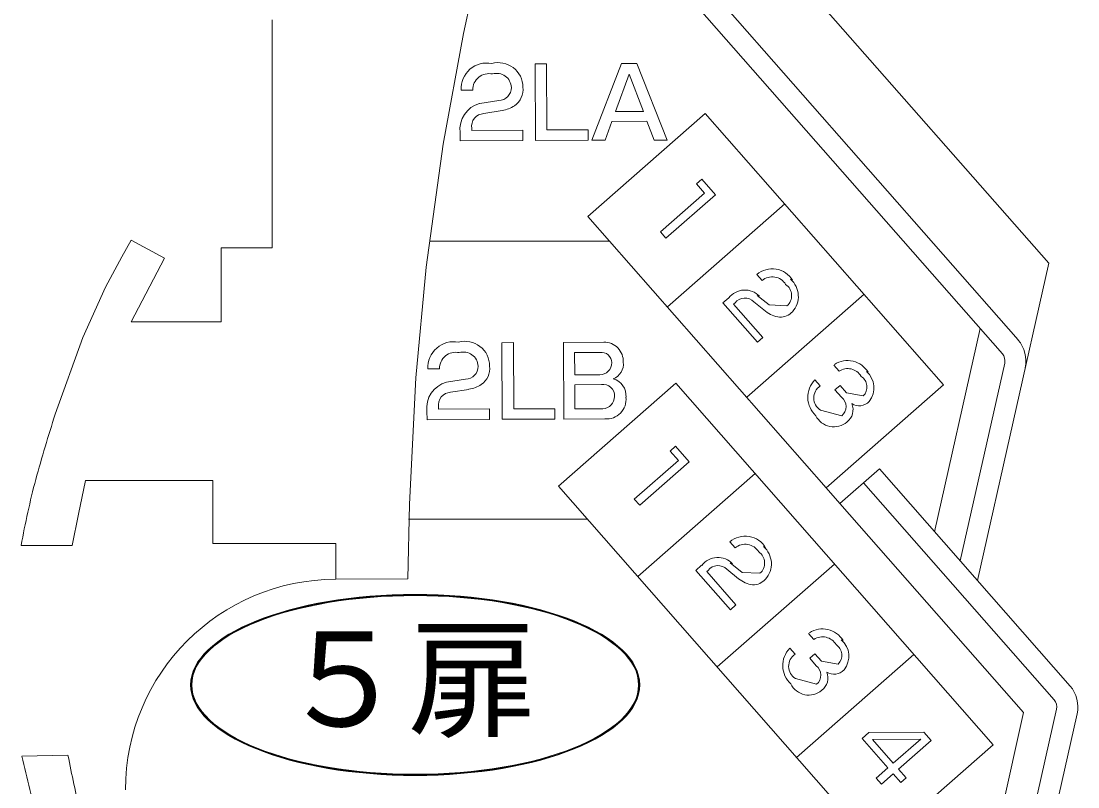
# Model space of a CAD drawing. Units: millimetres on the paper. Extents: x -1 to 280, y -216 to -20.
# Drawn here: x 138.24 to 162.71, y -106.4 to -88.66 of the extents above; entities that cross this region are included whole.
import ezdxf
from ezdxf.enums import TextEntityAlignment as Align

# ---------------------------------------------------------------- set-up
doc = ezdxf.new("R2010")
doc.units = ezdxf.units.MM
for name, color, linetype, lineweight in [('0-0', 7, 'Continuous', 9), ('0-C', 7, 'Continuous', 9), ('0-F', 7, 'Continuous', 9)]:
    doc.layers.add(name, color=color, linetype=linetype, lineweight=lineweight)
doc.styles.add('HGｺﾞｼｯｸE', font='')
doc.styles.get('HGｺﾞｼｯｸE').set_extended_font_data('HGｺﾞｼｯｸE')

msp = doc.modelspace()

# ---------------------------------------------------------------- linework, layer by layer
at = {"layer": '0-0'}
for p, q in [((151.366, -93.187), (154.084, -90.802)), ((154.084, -90.802), (159.599, -97.083)), ((155.922, -92.894), (153.204, -95.282)), ((156.881, -99.471), (151.366, -93.187)), ((151.867, -93.758), (147.692, -93.758)), ((157.761, -94.99), (155.043, -97.375)), ((159.599, -97.083), (156.881, -99.471)), ((155.237, -99.141), (152.518, -101.529)), ((147.206, -100.199), (151.353, -100.199)), ((157.075, -101.237), (154.357, -103.622)), ((158.915, -103.332), (156.195, -105.717))]:
    msp.add_line(p, q, dxfattribs=at)
for points in [[(153.399, -97.048), (150.681, -99.433), (158.034, -107.813)], [(158.034, -107.813), (160.752, -105.425), (153.399, -97.048)]]:
    msp.add_lwpolyline(points, dxfattribs=at)
at = {"layer": '0-C'}
for major_axis, ratio in [((5.203, 0), 0.403183), ((5.189, 0), 0.401596), ((5.175, 0), 0.4)]:
    msp.add_ellipse((147.363, -104.038), major_axis=major_axis, ratio=ratio, dxfattribs=at)
at = {"layer": '0-F'}
for p, q in [((161.33, -96.048), (149.966, -83.099)), ((162.039, -94.269), (152.216, -83.079)), ((160.964, -96.369), (149.8, -83.651)), ((148.811, -87.42), (148.481, -88.948)), ((144.048, -93.91), (144.048, -88.632)), ((148.481, -88.948), (148.013, -91.511)), ((148.695, -90.258), (148.43, -90.258)), ((148.695, -90.258), (148.43, -90.258)), ((148.857, -90.569), (149.298, -90.501)), ((148.857, -90.569), (149.298, -90.501)), ((149.378, -90.733), (148.951, -90.805)), ((149.378, -90.733), (148.951, -90.805)), ((148.013, -91.511), (147.62, -94.363)), ((153.876, -92.433), (154.003, -92.323)), ((154.068, -92.651), (153.876, -92.433)), ((154.003, -92.323), (154.318, -92.682)), ((153.048, -93.546), (154.068, -92.651)), ((154.318, -92.682), (153.172, -93.69)), ((140.565, -94.12), (140.785, -93.733)), ((140.785, -93.733), (141.555, -94.153)), ((153.172, -93.69), (153.048, -93.546)), ((142.87, -93.91), (144.048, -93.91)), ((142.87, -95.625), (142.87, -93.91)), ((140.193, -94.828), (140.565, -94.12)), ((141.555, -94.153), (140.783, -95.625)), ((147.62, -94.363), (147.378, -96.926)), ((160.387, -101.619), (162.039, -94.269)), ((155.398, -94.672), (155.276, -94.532)), ((139.663, -95.989), (140.193, -94.828)), ((154.489, -95.188), (154.625, -95.07)), ((155.291, -96.1), (154.489, -95.188)), ((154.774, -95.188), (154.74, -95.218)), ((154.74, -95.218), (155.417, -95.99)), ((155.48, -95.382), (155.207, -95.164)), ((155.288, -95.014), (155.563, -95.236)), ((155.563, -95.236), (155.973, -95.259)), ((140.783, -95.625), (142.87, -95.625)), ((160.449, -95.782), (159.394, -100.488)), ((139.023, -97.768), (139.663, -95.989)), ((155.417, -95.99), (155.291, -96.1)), ((151.644, -96.337), (151.056, -96.341)), ((151.644, -96.337), (151.056, -96.341)), ((157.181, -96.77), (157.059, -96.63)), ((159.99, -101.166), (161.019, -96.584)), ((147.378, -96.926), (147.23, -99.848)), ((147.925, -96.713), (147.659, -96.717)), ((147.925, -96.713), (147.659, -96.717)), ((148.087, -97.028), (148.528, -96.959)), ((148.087, -97.028), (148.528, -96.959)), ((151.675, -97.081), (151.059, -97.085)), ((151.675, -97.081), (151.059, -97.085)), ((156.62, -96.972), (156.743, -97.112)), ((157.086, -97.204), (157.204, -97.102)), ((157.204, -97.102), (157.356, -97.272)), ((148.608, -97.191), (148.18, -97.259)), ((148.608, -97.191), (148.18, -97.259)), ((157.236, -97.375), (157.086, -97.204)), ((157.356, -97.272), (157.743, -97.344)), ((156.753, -97.672), (157.243, -97.805)), ((153.268, -98.623), (153.394, -98.511)), ((153.459, -98.842), (153.268, -98.623)), ((153.394, -98.511), (153.71, -98.869)), ((152.439, -99.737), (153.459, -98.842)), ((153.71, -98.869), (152.563, -99.877)), ((158.118, -99.033), (157.202, -99.838)), ((162.533, -104.063), (158.118, -99.033)), ((139.725, -99.301), (139.567, -100.083)), ((142.675, -99.301), (139.725, -99.301)), ((142.675, -100.764), (142.675, -99.301)), ((162.167, -104.384), (157.751, -99.354)), ((156.88, -99.471), (157.202, -99.837)), ((147.23, -99.848), (147.191, -101.581)), ((152.563, -99.877), (152.439, -99.737)), ((157.202, -99.837), (161.454, -104.68)), ((139.567, -100.083), (139.416, -100.807)), ((139.416, -100.807), (138.235, -100.807)), ((145.528, -100.764), (142.675, -100.764)), ((145.528, -101.591), (145.528, -100.764)), ((154.773, -100.865), (154.651, -100.725)), ((153.865, -101.384), (153.997, -101.264)), ((154.663, -101.21), (154.938, -101.432)), ((147.191, -101.581), (145.528, -101.591)), ((154.665, -102.296), (153.865, -101.384)), ((154.148, -101.384), (154.115, -101.414)), ((154.115, -101.414), (154.792, -102.183)), ((154.854, -101.578), (154.582, -101.36)), ((154.938, -101.432), (155.348, -101.452)), ((154.792, -102.183), (154.665, -102.296)), ((156.6, -102.984), (156.477, -102.847)), ((156.038, -103.189), (156.162, -103.329)), ((156.504, -103.421), (156.622, -103.315)), ((156.655, -103.592), (156.504, -103.421)), ((156.622, -103.315), (156.774, -103.489)), ((156.774, -103.489), (157.162, -103.558)), ((156.172, -103.889), (156.661, -104.022)), ((161.454, -104.68), (160.843, -107.405)), ((161.538, -107.638), (162.221, -104.599)), ((162.004, -107.792), (162.697, -104.705)), ((157.714, -105.279), (157.87, -105.142)), ((157.87, -105.142), (159.142, -105.132)), ((159.142, -105.132), (159.313, -105.327)), ((158.313, -105.958), (157.714, -105.279)), ((159.073, -105.292), (157.96, -105.303)), ((157.96, -105.303), (158.438, -105.849)), ((158.438, -105.849), (159.073, -105.292)), ((159.313, -105.327), (158.56, -105.989)), ((138.249, -105.684), (139.319, -105.662)), ((158.045, -106.194), (158.313, -105.958)), ((158.56, -105.989), (158.733, -106.187)), ((158.167, -106.334), (158.045, -106.194)), ((158.434, -106.098), (158.167, -106.334)), ((158.609, -106.297), (158.434, -106.098)), ((158.733, -106.187), (158.609, -106.297))]:
    msp.add_line(p, q, dxfattribs=at)
for points in [[(150.407, -89.655), (150.415, -91.184), (151.368, -91.18), (151.369, -91.423), (150.148, -91.431), (150.139, -89.655)], [(150.407, -89.655), (150.415, -91.184), (151.368, -91.18), (151.369, -91.423), (150.148, -91.431), (150.139, -89.655)], [(153.199, -91.416), (152.895, -91.416), (152.73, -90.983), (151.921, -90.991), (151.762, -91.423), (151.458, -91.423), (152.14, -89.643), (152.496, -89.643)], [(153.199, -91.416), (152.895, -91.416), (152.73, -90.983), (151.921, -90.991), (151.762, -91.423), (151.458, -91.423), (152.14, -89.643), (152.496, -89.643)], [(152.001, -90.755), (152.648, -90.752), (152.319, -89.89)], [(152.001, -90.755), (152.648, -90.752), (152.319, -89.89)], [(149.637, -96.109), (149.645, -97.642), (150.599, -97.639), (150.599, -97.882), (149.378, -97.885), (149.369, -96.113)], [(149.637, -96.109), (149.645, -97.642), (150.599, -97.639), (150.599, -97.882), (149.378, -97.885), (149.369, -96.113)]]:
    msp.add_lwpolyline(points, close=True, dxfattribs=at)
for points in [[(148.673, -91.146), (148.673, -91.196), (149.856, -91.188), (149.857, -91.431), (148.406, -91.438), (148.405, -91.245)], [(148.673, -91.146), (148.673, -91.196), (149.856, -91.188), (149.857, -91.431), (148.406, -91.438), (148.405, -91.245)], [(151.756, -97.874), (150.804, -97.882), (150.795, -96.106), (151.733, -96.098)], [(151.756, -97.874), (150.804, -97.882), (150.795, -96.106), (151.733, -96.098)], [(151.056, -96.341), (151.059, -96.857), (151.637, -96.853)], [(151.056, -96.341), (151.059, -96.857), (151.637, -96.853)], [(151.059, -97.085), (151.063, -97.642), (151.709, -97.639)], [(151.059, -97.085), (151.063, -97.642), (151.709, -97.639)], [(147.903, -97.601), (147.903, -97.65), (149.086, -97.646), (149.088, -97.889), (147.637, -97.897), (147.635, -97.699)], [(147.903, -97.601), (147.903, -97.65), (149.086, -97.646), (149.088, -97.889), (147.637, -97.897), (147.635, -97.699)]]:
    msp.add_lwpolyline(points, dxfattribs=at)
for centre, radius, start, end in [((149.021, -90.225), 0.593, 78.8423, 183.2063), ((149.021, -90.225), 0.593, 78.8423, 183.2063), ((149.288, -90.193), 0.57, 359.8985, 105.4609), ((149.288, -90.193), 0.57, 359.8985, 105.4609), ((149.076, -90.259), 0.381, 78.1981, 179.9038), ((149.076, -90.259), 0.381, 78.1981, 179.9038), ((149.25, -90.214), 0.342, 2.7225, 106.5313), ((149.25, -90.214), 0.342, 2.7225, 106.5313), ((149.293, -90.202), 0.299, 271.0238, 0.9429), ((149.293, -90.202), 0.299, 271.0238, 0.9429), ((149.404, -90.246), 0.457, 304.6275, 6.6222), ((149.404, -90.246), 0.457, 304.6275, 6.6222), ((149.015, -91.164), 0.615, 104.9551, 187.5608), ((149.015, -91.164), 0.615, 104.9551, 187.5608), ((148.964, -91.099), 0.295, 92.5935, 189.1612), ((148.964, -91.099), 0.295, 92.5935, 189.1612), ((149.258, -89.994), 0.748, 279.2562, 302.8698), ((149.258, -89.994), 0.748, 279.2562, 302.8698), ((155.634, -94.947), 0.548, 30.9404, 130.5999), ((155.634, -94.947), 0.362, 30.9404, 130.5999), ((155.71, -95.038), 0.529, 317.9081, 48.6478), ((155.001, -95.366), 0.475, 44.4448, 141.8699), ((155.77, -95.021), 0.313, 310.3898, 56.1177), ((155.001, -95.366), 0.289, 44.4448, 141.8699), ((155.892, -94.873), 0.655, 231.0304, 262.3692), ((155.811, -95.131), 0.391, 269.1081, 318.0815), ((148.253, -96.682), 0.595, 79.0263, 183.3717), ((148.253, -96.682), 0.595, 79.0263, 183.3717), ((148.516, -96.649), 0.571, 359.6993, 105.2801), ((148.516, -96.649), 0.571, 359.6993, 105.2801), ((151.737, -96.545), 0.447, 357.9112, 90.6143), ((151.737, -96.545), 0.447, 357.9112, 90.6143), ((160.774, -96.533), 0.737, 347.6441, 41.1067), ((148.305, -96.713), 0.38, 78.2166, 179.9783), ((148.305, -96.713), 0.38, 78.2166, 179.9783), ((148.48, -96.669), 0.342, 2.8156, 106.5317), ((148.48, -96.669), 0.342, 2.8156, 106.5317), ((151.676, -96.575), 0.24, 0.5322, 97.7669), ((151.676, -96.575), 0.24, 0.5322, 97.7669), ((160.772, -96.533), 0.253, 348.305, 40.4642), ((148.521, -96.658), 0.301, 271.3642, 1.1658), ((148.521, -96.658), 0.301, 271.3642, 1.1658), ((148.633, -96.705), 0.458, 304.7862, 6.6319), ((148.633, -96.705), 0.458, 304.7862, 6.6319), ((151.637, -96.575), 0.278, 269.9414, 0.525), ((151.637, -96.575), 0.278, 269.9414, 0.525), ((151.815, -96.603), 0.371, 291.48, 6.5099), ((151.815, -96.603), 0.371, 291.48, 6.5099), ((157.381, -97.071), 0.547, 30.0878, 123.661), ((157.381, -97.071), 0.361, 30.0878, 123.661), ((157.529, -97.138), 0.298, 316.1524, 56.3767), ((157.492, -97.157), 0.499, 321.0265, 49.6118), ((148.243, -97.621), 0.613, 104.7512, 187.377), ((148.243, -97.621), 0.613, 104.7512, 187.377), ((148.488, -96.452), 0.748, 279.2562, 302.8698), ((148.488, -96.452), 0.748, 279.2562, 302.8698), ((151.72, -97.338), 0.261, 355.626, 99.8976), ((151.72, -97.338), 0.261, 355.626, 99.8976), ((151.842, -97.339), 0.406, 355.1472, 74.4238), ((151.842, -97.339), 0.406, 355.1472, 74.4238), ((157.036, -97.375), 0.579, 135.9141, 227.4331), ((156.93, -97.389), 0.334, 123.9207, 238.1054), ((148.194, -97.553), 0.294, 92.594, 189.3143), ((148.194, -97.553), 0.294, 92.594, 189.3143), ((151.7, -97.359), 0.28, 271.8294, 0.1393), ((151.7, -97.359), 0.28, 271.8294, 0.1393), ((151.798, -97.425), 0.451, 264.6271, 6.5569), ((151.798, -97.425), 0.451, 264.6271, 6.5569), ((157.066, -97.593), 0.277, 309.8056, 51.9222), ((157.146, -97.662), 0.36, 307.0496, 22.8595), ((157.648, -97.258), 0.314, 237.0312, 317.4821), ((177.658, -110.121), 40.561, 162.2687, 164.4917), ((157.061, -97.594), 0.466, 206.5026, 310.3855), ((159.194, -104.636), 21.306, 165.4301, 169.6466), ((155.008, -101.142), 0.55, 30.6601, 130.2065), ((155.008, -101.142), 0.363, 30.6601, 130.2065), ((155.083, -101.233), 0.531, 317.8933, 48.633), ((154.376, -101.562), 0.475, 44.3663, 141.9434), ((155.147, -101.215), 0.311, 310.3426, 56.0521), ((154.376, -101.562), 0.289, 44.3663, 141.9434), ((155.271, -101.058), 0.667, 231.3321, 262.1984), ((145.525, -106.463), 4.872, 90.0147, 180.0121), ((155.186, -101.328), 0.391, 269.1893, 318.0971), ((156.8, -103.285), 0.547, 30.1083, 123.6236), ((156.8, -103.285), 0.361, 30.1083, 123.6236), ((156.907, -103.372), 0.502, 321.0792, 49.5072), ((156.453, -103.59), 0.577, 135.9447, 227.4637), ((156.946, -103.352), 0.299, 316.35, 56.1791), ((156.348, -103.606), 0.334, 123.9737, 238.0524), ((156.484, -103.81), 0.277, 309.8068, 51.8301), ((156.566, -103.877), 0.357, 306.9338, 22.7437), ((157.066, -103.475), 0.314, 237.0918, 317.4215), ((156.479, -103.807), 0.466, 206.5953, 310.2928), ((161.968, -104.55), 0.746, 347.9377, 40.7708), ((161.982, -104.545), 0.245, 347.2575, 41.132), ((48.417, -128.302), 92.635, 13.14631, 14.13179), ((213.022, -90.898), 75.167, 191.32753, 192.38177)]:
    msp.add_arc(centre, radius, start, end, dxfattribs=at)

# ---------------------------------------------------------------- texts
at = {"layer": '0-C', "style": 'HGｺﾞｼｯｸE'}
msp.add_text('５扉', height=2.199, dxfattribs=at).set_placement((144.193, -105.657), align=Align.BOTTOM_LEFT)

doc.saveas('drawing.dxf')
